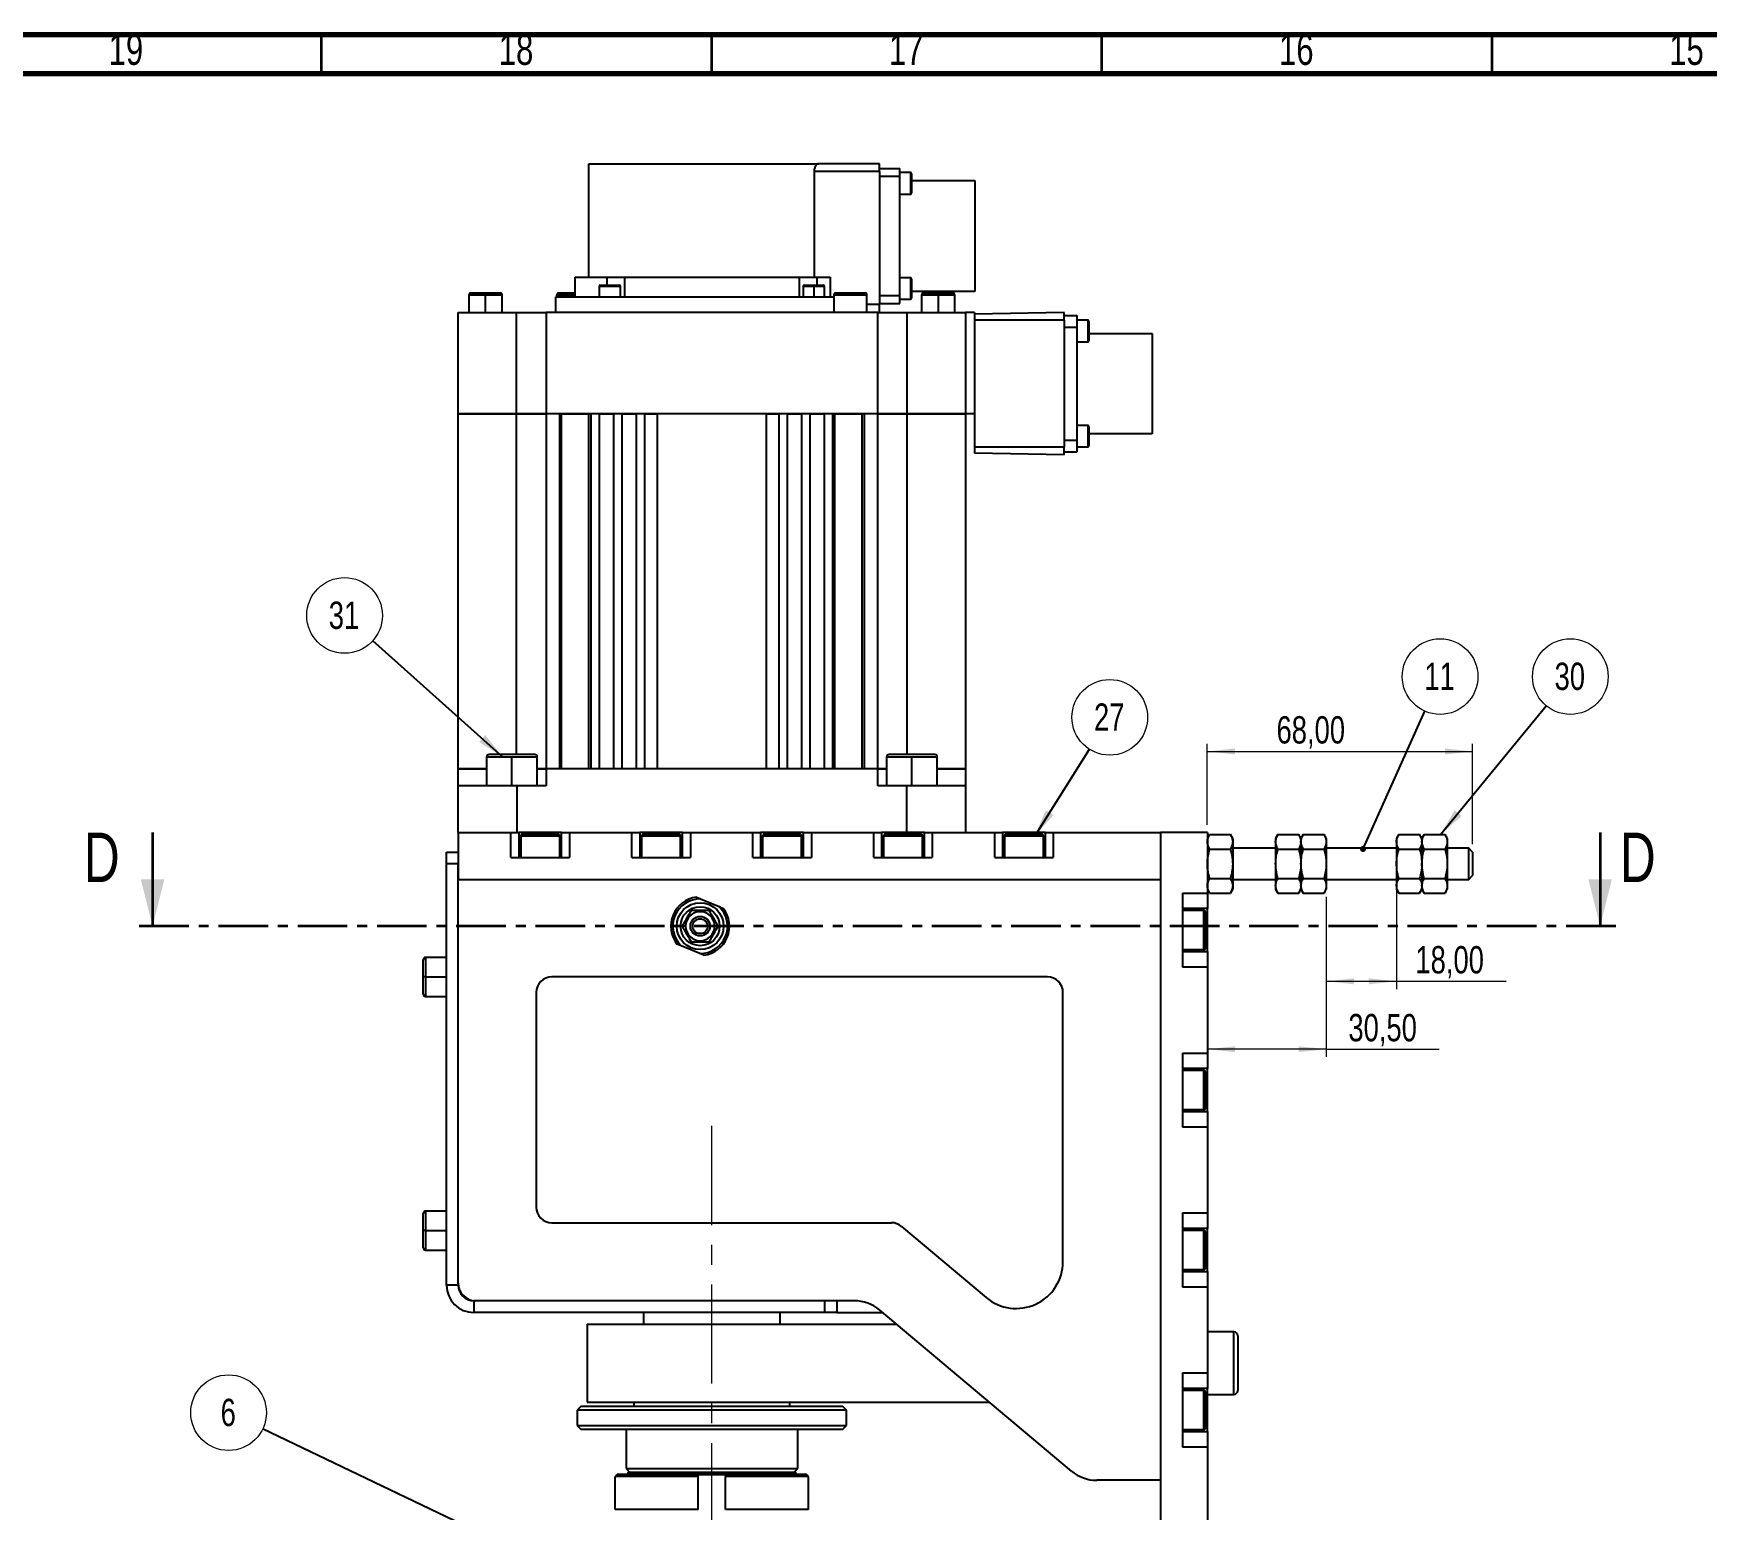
# Model space of a CAD drawing. Header units: millimetres. Extents: x 15 to 1184, y 5 to 836.
# Drawn here: x 262.6 to 477, y 647 to 836.1 of the extents above; entities that cross this region are included whole.
import ezdxf

# ---------------------------------------------------------------- set-up
doc = ezdxf.new("R2010")
doc.units = ezdxf.units.MM
doc.linetypes.add('CENTER', pattern=[10.16, 6.35, -1.27, 1.27, -1.27])
doc.linetypes.add('CENTERX2', pattern=[20.32, 12.7, -2.54, 2.54, -2.54])
doc.styles.add('SLDTEXTSTYLE1', font='TXT', dxfattribs={"width": 0.75})
doc.dimstyles.new('SLDDIMSTYLE0', dxfattribs={"dimtxt": 0.18, "dimasz": 3.556, "dimexe": 0, "dimexo": 0.0625, "dimgap": 0, "dimtad": 0, "dimtih": 1, "dimtoh": 1, "dimdec": 0, "dimrnd": 1e-09, "dimzin": 0, "dimdsep": 46, "dimtxsty": 'Standard', "dimsah": 1, "dimcen": 0.09, "dimadec": 0, "dimazin": 0, "dimtfac": 3.556, "dimtdec": 0, "dimtofl": 0, "dimtmove": 0, "dimatfit": 3, "dimfxl": 1, "dimfrac": 2, "dimtolj": 1, "dimtzin": 0, "dimarcsym": 0})
doc.dimstyles.new('SLDDIMSTYLE1', dxfattribs={"dimtxt": 0.18, "dimasz": 0.762, "dimexe": 0, "dimexo": 0.0625, "dimgap": 0, "dimtad": 0, "dimtih": 1, "dimtoh": 1, "dimdec": 0, "dimrnd": 1e-09, "dimzin": 0, "dimdsep": 46, "dimtxsty": 'Standard', "dimblk1": 'DOT', "dimblk2": 'DOT', "dimsah": 1, "dimcen": 0.09, "dimadec": 0, "dimazin": 0, "dimtfac": 0.762, "dimtdec": 0, "dimtofl": 0, "dimtmove": 0, "dimatfit": 3, "dimldrblk": 'DOT', "dimfxl": 1, "dimfrac": 2, "dimtolj": 1, "dimtzin": 0, "dimarcsym": 0})
doc.dimstyles.new('SLDDIMSTYLE2', dxfattribs={"dimtxt": 3.5, "dimasz": 3.556, "dimexe": 0, "dimexo": 0.0625, "dimgap": 0.875, "dimtad": 1, "dimlfac": 2, "dimrnd": 1e-09, "dimzin": 12, "dimdsep": 46, "dimtxsty": 'SLDTEXTSTYLE1', "dimsah": 1, "dimcen": 0.09, "dimadec": 0, "dimazin": 3, "dimtfac": 1, "dimtofl": 0, "dimtmove": 0, "dimatfit": 3, "dimfxl": 1, "dimfrac": 2, "dimtolj": 1, "dimtzin": 12, "dimarcsym": 0})

# ---------------------------------------------------------------- blocks, each defined once
blk = doc.blocks.new('_D')
at = {"color": 7, "linetype": 'Continuous', "lineweight": 0}
for p, q in [((428.26, 725.47), (428.26, 704.96)), ((428.26, 705.96), (413.01, 705.96)), ((428.26, 705.96), (442.73, 705.96))]:
    blk.add_line(p, q, dxfattribs=at)
at = {"color": 7, "linetype": 'Continuous', "lineweight": 18}
for points in [[(413.01, 705.96), (416.57, 705.58), (416.57, 706.34)], [(428.26, 705.96), (424.71, 706.34), (424.71, 705.58)]]:
    blk.add_solid(points, dxfattribs=at)
at = {"color": 7, "linetype": 'Continuous', "lineweight": 18, "insert": (431.09, 710.47), "char_height": 3.5, "attachment_point": 1, "style": 'SLDTEXTSTYLE1'}
blk.add_mtext('30,50', dxfattribs=at)
blk = doc.blocks.new('_D_1')
at = {"color": 7, "linetype": 'Continuous', "lineweight": 0}
for p, q in [((437.26, 728.72), (437.26, 713.66)), ((428.26, 725.47), (428.26, 713.66)), ((428.26, 714.66), (437.26, 714.66)), ((437.26, 714.66), (451.31, 714.66))]:
    blk.add_line(p, q, dxfattribs=at)
at = {"color": 7, "linetype": 'Continuous', "lineweight": 18}
for points in [[(428.26, 714.66), (431.82, 714.28), (431.82, 715.04)], [(437.26, 714.66), (433.71, 715.04), (433.71, 714.28)]]:
    blk.add_solid(points, dxfattribs=at)
at = {"color": 7, "linetype": 'Continuous', "lineweight": 18, "insert": (439.68, 719.17), "char_height": 3.5, "attachment_point": 1, "style": 'SLDTEXTSTYLE1'}
blk.add_mtext('18,00', dxfattribs=at)
blk = doc.blocks.new('_D_2')
at = {"color": 7, "linetype": 'Continuous', "lineweight": 0}
for p, q in [((413.01, 734.72), (413.01, 745.11)), ((413.01, 744.11), (447.01, 744.11)), ((447.01, 732.22), (447.01, 745.11))]:
    blk.add_line(p, q, dxfattribs=at)
at = {"color": 7, "linetype": 'Continuous', "lineweight": 18}
for points in [[(413.01, 744.11), (416.57, 743.73), (416.57, 744.5)], [(447.01, 744.11), (443.46, 744.5), (443.46, 743.73)]]:
    blk.add_solid(points, dxfattribs=at)
at = {"color": 7, "linetype": 'Continuous', "lineweight": 18, "insert": (421.88, 748.63), "char_height": 3.5, "attachment_point": 1, "style": 'SLDTEXTSTYLE1'}
blk.add_mtext('68,00', dxfattribs=at)
blk = doc.blocks.new('SW_NOTE_0_42')
at = {"color": 0, "linetype": 'Continuous', "lineweight": 0}
blk.add_circle((2.59, 4.1), 4.85, dxfattribs=at)
at = {"color": 0, "linetype": 'Continuous', "lineweight": 0, "insert": (2.52, 5.88), "char_height": 3.5, "attachment_point": 2, "style": 'SLDTEXTSTYLE1'}
blk.add_mtext('27', dxfattribs=at)
blk = doc.blocks.new('SW_NOTE_0_43')
at = {"color": 0, "linetype": 'Continuous', "lineweight": 0}
blk.add_circle((1.98, 4.43), 4.85, dxfattribs=at)
at = {"color": 0, "linetype": 'Continuous', "lineweight": 0, "insert": (1.91, 6.21), "char_height": 3.5, "attachment_point": 2, "style": 'SLDTEXTSTYLE1'}
blk.add_mtext('11', dxfattribs=at)
blk = doc.blocks.new('_Dot')
at = {"color": 0, "linetype": 'ByBlock', "lineweight": -2}
blk.add_line((-0.5, 0), (-1, 0), dxfattribs=at)
at = {"color": 0, "linetype": 'ByBlock', "const_width": 0.5}
blk.add_lwpolyline([(-0.25, 0, 1), (0.25, 0, 1)], format="xyb", close=True, dxfattribs=at)
blk = doc.blocks.new('SW_NOTE_0_44')
at = {"color": 0, "linetype": 'Continuous', "lineweight": 0}
blk.add_circle((3.08, 3.75), 4.85, dxfattribs=at)
at = {"color": 0, "linetype": 'Continuous', "lineweight": 0, "insert": (3.01, 5.53), "char_height": 3.5, "attachment_point": 2, "style": 'SLDTEXTSTYLE1'}
blk.add_mtext('30', dxfattribs=at)
blk = doc.blocks.new('SW_NOTE_0_45')
at = {"color": 0, "linetype": 'Continuous', "lineweight": 0}
blk.add_circle((-3.61, 3.23), 4.85, dxfattribs=at)
at = {"color": 0, "linetype": 'Continuous', "lineweight": 0, "insert": (-3.69, 5.01), "char_height": 3.5, "attachment_point": 2, "style": 'SLDTEXTSTYLE1'}
blk.add_mtext('31', dxfattribs=at)
blk = doc.blocks.new('SW_NOTE_0_46')
at = {"color": 0, "linetype": 'Continuous', "lineweight": 0}
blk.add_circle((-4.37, 2.09), 4.85, dxfattribs=at)
at = {"color": 0, "linetype": 'Continuous', "lineweight": 0, "insert": (-4.41, 3.87), "char_height": 3.5, "attachment_point": 2, "style": 'SLDTEXTSTYLE1'}
blk.add_mtext('6', dxfattribs=at)

msp = doc.modelspace()

# ---------------------------------------------------------------- linework, layer by layer
at = {"color": 7, "linetype": 'Continuous', "lineweight": 70}
for p, q in [((15, 836), (1184, 836)), ((20, 831), (1179, 831))]:
    msp.add_line(p, q, dxfattribs=at)
at = {"color": 7, "linetype": 'Continuous', "lineweight": 35}
for p, q in [((299.5, 831), (299.5, 836)), ((349.5, 831), (349.5, 836)), ((399.5, 831), (399.5, 836)), ((449.5, 831), (449.5, 836)), ((277.8393, 733.7201), (277.8393, 721.7201)), ((463.3552, 733.7201), (463.3552, 721.7201))]:
    msp.add_line(p, q, dxfattribs=at)
at = {"color": 7, "linetype": 'Continuous', "lineweight": 25}
for p, q in [((333.765, 804.8701), (333.765, 819.4201)), ((333.765, 819.4201), (363.2263, 819.4201)), ((371.015, 819.4201), (363.2263, 819.4201)), ((371.015, 818.4201), (371.015, 819.4201)), ((362.6108, 818.4201), (362.6108, 804.8701)), ((371.015, 818.4201), (362.6108, 818.4201)), ((371.015, 818.8201), (373.615, 818.8201)), ((371.015, 818.4201), (371.015, 801.3701)), ((371.015, 817.8201), (373.615, 817.8201)), ((373.615, 817.8201), (373.615, 818.8201)), ((374.965, 818.2876), (373.615, 818.2876)), ((373.615, 802.5201), (373.615, 817.8201)), ((374.965, 818.2876), (374.965, 815.5376)), ((375.115, 818.1376), (375.115, 815.6876)), ((375.115, 817.2701), (383.215, 817.2701)), ((383.215, 817.2701), (383.215, 803.0701)), ((373.615, 815.5376), (374.965, 815.5376)), ((332.015, 802.3701), (332.015, 804.8701)), ((332.015, 804.8701), (336.0805, 804.8701)), ((336.0805, 803.8701), (336.0805, 804.8701)), ((336.0805, 804.8701), (338.3004, 804.8701)), ((338.3004, 804.8701), (338.3004, 802.3701)), ((338.3004, 804.8701), (360.7295, 804.8701)), ((360.7295, 802.3701), (360.7295, 804.8701)), ((360.7295, 804.8701), (362.9494, 804.8701)), ((362.9494, 804.8701), (362.9494, 803.8701)), ((362.9494, 804.8701), (364.6704, 804.8701)), ((364.6704, 804.8701), (364.6704, 802.3701)), ((374.965, 804.8026), (373.615, 804.8026)), ((374.965, 804.8026), (374.965, 802.0526)), ((375.115, 804.6526), (375.115, 802.2026)), ((318.39, 802.6201), (318.39, 800.3751)), ((318.64, 802.8701), (320.515, 802.8701)), ((320.515, 802.6201), (320.515, 802.8701)), ((320.515, 802.8701), (322.39, 802.8701)), ((320.515, 800.3751), (320.515, 802.6201)), ((322.64, 800.3751), (322.64, 802.6201)), ((329.515, 802.3701), (365.14, 802.3701)), ((329.515, 800.3751), (329.515, 802.3701)), ((329.64, 802.3701), (329.64, 802.6201)), ((329.89, 802.8701), (332.015, 802.8701)), ((335.0585, 803.7201), (337.8085, 803.7201)), ((335.0585, 803.7201), (335.0585, 802.3701)), ((335.2085, 803.8701), (337.6585, 803.8701)), ((337.8085, 802.3701), (337.8085, 803.7201)), ((361.2214, 803.7201), (361.2214, 802.3701)), ((361.3714, 803.8701), (362.5964, 803.8701)), ((362.5964, 803.8701), (362.5964, 803.7201)), ((362.5964, 803.8701), (363.8214, 803.8701)), ((362.5964, 803.7201), (362.5964, 802.3701)), ((363.9714, 802.3701), (363.9714, 803.7201)), ((365.14, 802.6201), (369.39, 802.6201)), ((365.14, 802.6201), (365.14, 800.3751)), ((365.39, 802.8701), (369.14, 802.8701)), ((369.39, 800.3751), (369.39, 802.6201)), ((371.015, 802.5201), (373.615, 802.5201)), ((373.615, 801.5201), (373.615, 802.5201)), ((373.615, 802.0526), (374.965, 802.0526)), ((383.215, 803.0701), (375.115, 803.0701)), ((376.39, 802.6201), (376.39, 800.3751)), ((376.64, 802.8701), (378.515, 802.8701)), ((378.515, 802.8701), (378.515, 802.6201)), ((378.515, 802.8701), (380.39, 802.8701)), ((378.515, 802.6201), (378.515, 800.3751)), ((380.64, 800.3751), (380.64, 802.6201)), ((317.015, 787.3751), (317.015, 800.3751)), ((317.015, 800.3751), (324.465, 800.3751)), ((324.465, 787.3751), (324.465, 800.3751)), ((324.465, 800.3751), (328.265, 800.3751)), ((328.265, 800.3751), (328.265, 787.3751)), ((370.765, 800.3751), (328.265, 800.3751)), ((370.765, 787.3751), (370.765, 800.3751)), ((370.765, 800.3751), (374.565, 800.3751)), ((371.015, 801.5201), (373.615, 801.5201)), ((371.015, 800.3751), (371.015, 801.3701)), ((374.565, 787.3751), (374.565, 800.3751)), ((374.565, 800.3751), (382.015, 800.3751)), ((382.015, 800.3751), (382.015, 787.3751)), ((383.165, 800.3701), (382.015, 800.3701)), ((383.165, 800.3701), (383.165, 787.3701)), ((394.665, 800.3701), (383.165, 800.1693)), ((394.665, 799.3701), (394.665, 800.3701)), ((394.665, 799.9951), (396.34, 799.9951)), ((396.34, 798.4951), (396.34, 799.9951)), ((394.665, 799.3701), (383.165, 799.3701)), ((394.665, 799.3701), (394.665, 783.1201)), ((394.665, 798.4951), (396.34, 798.4951)), ((397.69, 799.3626), (396.34, 799.3626)), ((396.34, 783.9951), (396.34, 798.4951)), ((397.69, 799.3626), (397.69, 796.6126)), ((397.84, 799.2126), (397.84, 796.7626)), ((397.84, 797.6701), (405.94, 797.6701)), ((405.94, 797.6701), (405.94, 784.8201)), ((396.34, 796.6126), (397.69, 796.6126)), ((324.465, 787.3751), (317.015, 787.3751)), ((317.015, 741.8751), (317.015, 787.3651)), ((317.015, 787.3651), (324.465, 787.3651)), ((328.265, 787.3751), (324.465, 787.3751)), ((324.465, 743.7201), (324.465, 787.3651)), ((324.465, 787.3651), (328.265, 787.3651)), ((370.765, 787.3751), (328.265, 787.3751)), ((328.265, 787.3651), (328.265, 741.8751)), ((330.015, 787.3651), (328.265, 787.3651)), ((330.015, 741.8751), (330.015, 787.3651)), ((330.015, 787.3651), (330.265, 787.3651)), ((330.265, 741.8751), (330.265, 787.3651)), ((330.265, 787.3651), (333.765, 787.3651)), ((333.765, 741.8751), (333.765, 787.3651)), ((333.765, 787.3651), (334.015, 787.3651)), ((334.015, 787.3651), (334.015, 741.8751)), ((335.115, 787.3651), (334.015, 787.3651)), ((335.115, 741.8751), (335.115, 787.3651)), ((335.115, 787.3651), (336.915, 787.3651)), ((336.915, 787.3651), (336.915, 741.8751)), ((338.015, 787.3651), (336.915, 787.3651)), ((338.015, 741.8751), (338.015, 787.3651)), ((338.015, 787.3651), (339.815, 787.3651)), ((339.815, 787.3651), (339.815, 741.8751)), ((340.915, 787.3651), (339.815, 787.3651)), ((340.915, 741.8751), (340.915, 787.3651)), ((340.915, 787.3651), (342.515, 787.3651)), ((342.515, 787.3651), (342.515, 741.8751)), ((356.515, 787.3651), (342.515, 787.3651)), ((343.515, 787.3751), (343.515, 787.3651)), ((349.515, 787.3751), (349.515, 787.3651)), ((355.515, 787.3651), (355.515, 787.3751)), ((356.515, 741.8751), (356.515, 787.3651)), ((356.515, 787.3651), (358.115, 787.3651)), ((358.115, 787.3651), (358.115, 741.8751)), ((359.215, 787.3651), (358.115, 787.3651)), ((359.215, 741.8751), (359.215, 787.3651)), ((359.215, 787.3651), (361.015, 787.3651)), ((361.015, 787.3651), (361.015, 741.8751)), ((362.115, 787.3651), (361.015, 787.3651)), ((362.115, 741.8751), (362.115, 787.3651)), ((362.115, 787.3651), (363.915, 787.3651)), ((363.915, 787.3651), (363.915, 741.8751)), ((365.015, 787.3651), (363.915, 787.3651)), ((365.015, 741.8751), (365.015, 787.3651)), ((365.015, 787.3651), (365.265, 787.3651)), ((365.265, 741.8751), (365.265, 787.3651)), ((365.265, 787.3651), (368.765, 787.3651)), ((368.765, 741.8751), (368.765, 787.3651)), ((368.765, 787.3651), (369.015, 787.3651)), ((369.015, 787.3651), (369.015, 741.8751)), ((370.765, 787.3651), (369.015, 787.3651)), ((374.565, 787.3751), (370.765, 787.3751)), ((370.765, 741.8751), (370.765, 787.3651)), ((370.765, 787.3651), (374.565, 787.3651)), ((382.015, 787.3751), (374.565, 787.3751)), ((374.565, 743.7201), (374.565, 787.3651)), ((374.565, 787.3651), (382.015, 787.3651)), ((382.015, 787.3701), (382.015, 787.3751)), ((383.165, 787.3701), (382.015, 787.3701)), ((382.015, 787.3651), (382.015, 741.8751)), ((383.165, 787.3701), (383.165, 783.1201)), ((397.69, 785.8776), (396.34, 785.8776)), ((397.69, 785.8776), (397.69, 783.1276)), ((397.84, 785.7276), (397.84, 783.2776)), ((405.94, 784.8201), (397.84, 784.8201)), ((394.665, 783.1201), (383.165, 783.1201)), ((383.165, 783.1201), (383.165, 782.3208)), ((394.665, 783.9951), (396.34, 783.9951)), ((394.665, 782.1201), (394.665, 783.1201)), ((396.34, 782.4951), (396.34, 783.9951)), ((396.34, 783.1276), (397.69, 783.1276)), ((394.665, 782.1201), (383.165, 782.3208)), ((394.665, 782.4951), (396.34, 782.4951)), ((320.6325, 743.3951), (320.6325, 739.7201)), ((323.8825, 743.3951), (320.6325, 743.3951)), ((326.8075, 743.7201), (320.9575, 743.7201)), ((323.8825, 739.7201), (323.8825, 743.3951)), ((327.1325, 743.3951), (323.8825, 743.3951)), ((327.1325, 739.7201), (327.1325, 743.3951)), ((371.8975, 743.3951), (371.8975, 739.7201)), ((375.1475, 743.3951), (371.8975, 743.3951)), ((378.0725, 743.7201), (372.2225, 743.7201)), ((378.3975, 743.3951), (375.1475, 743.3951)), ((375.1475, 739.7201), (375.1475, 743.3951)), ((378.3975, 739.7201), (378.3975, 743.3951)), ((320.6325, 741.8751), (317.015, 741.8751)), ((317.015, 739.7201), (317.015, 741.8701)), ((317.015, 741.8701), (320.6325, 741.8701)), ((328.265, 741.8751), (327.1325, 741.8751)), ((327.1325, 741.8701), (328.265, 741.8701)), ((330.015, 741.8751), (328.265, 741.8751)), ((328.265, 741.8701), (328.265, 739.7201)), ((370.765, 741.8701), (328.265, 741.8701)), ((330.265, 741.8751), (330.015, 741.8751)), ((333.765, 741.8751), (330.265, 741.8751)), ((334.015, 741.8751), (333.765, 741.8751)), ((335.115, 741.8751), (334.015, 741.8751)), ((336.915, 741.8751), (335.115, 741.8751)), ((338.015, 741.8751), (336.915, 741.8751)), ((339.815, 741.8751), (338.015, 741.8751)), ((340.915, 741.8751), (339.815, 741.8751)), ((342.515, 741.8751), (340.915, 741.8751)), ((356.515, 741.8751), (342.515, 741.8751)), ((343.515, 741.8751), (343.515, 741.8701)), ((349.515, 741.8751), (349.515, 741.8701)), ((355.515, 741.8701), (355.515, 741.8751)), ((358.115, 741.8751), (356.515, 741.8751)), ((359.215, 741.8751), (358.115, 741.8751)), ((361.015, 741.8751), (359.215, 741.8751)), ((362.115, 741.8751), (361.015, 741.8751)), ((363.915, 741.8751), (362.115, 741.8751)), ((365.015, 741.8751), (363.915, 741.8751)), ((365.265, 741.8751), (365.015, 741.8751)), ((368.765, 741.8751), (365.265, 741.8751)), ((369.015, 741.8751), (368.765, 741.8751)), ((370.765, 741.8751), (369.015, 741.8751)), ((371.8975, 741.8751), (370.765, 741.8751)), ((370.765, 739.7201), (370.765, 741.8701)), ((370.765, 741.8701), (371.8975, 741.8701)), ((382.015, 741.8751), (378.3975, 741.8751)), ((378.3975, 741.8701), (382.015, 741.8701)), ((382.015, 741.8701), (382.015, 739.7201)), ((317.015, 733.7201), (317.015, 739.7201)), ((324.515, 739.7201), (317.015, 739.7201)), ((324.515, 739.7201), (324.515, 733.7201)), ((328.265, 739.7201), (324.515, 739.7201)), ((374.515, 739.7201), (370.765, 739.7201)), ((374.515, 733.7201), (374.515, 739.7201)), ((382.015, 739.7201), (374.515, 739.7201)), ((382.015, 739.7201), (382.015, 733.7201)), ((317.015, 733.7201), (317.015, 727.7201)), ((317.015, 733.7201), (323.765, 733.7201)), ((323.765, 730.5201), (323.765, 733.7201)), ((323.765, 733.7201), (324.765, 733.7201)), ((324.765, 733.7201), (324.765, 730.5201)), ((330.265, 733.7201), (324.765, 733.7201)), ((327.515, 733.5201), (325.265, 733.5201)), ((329.765, 733.5201), (327.515, 733.5201)), ((327.515, 733.5201), (327.515, 733.2701)), ((330.265, 730.5201), (330.265, 733.7201)), ((330.265, 733.7201), (331.265, 733.7201)), ((331.265, 733.7201), (331.265, 730.5201)), ((331.265, 733.7201), (339.265, 733.7201)), ((339.265, 730.5201), (339.265, 733.7201)), ((339.265, 733.7201), (340.265, 733.7201)), ((340.265, 733.7201), (340.265, 730.5201)), ((345.765, 733.7201), (340.265, 733.7201)), ((343.015, 733.5201), (340.765, 733.5201)), ((345.265, 733.5201), (343.015, 733.5201)), ((343.015, 733.5201), (343.015, 733.2701)), ((345.765, 730.5201), (345.765, 733.7201)), ((345.765, 733.7201), (346.765, 733.7201)), ((346.765, 733.7201), (346.765, 730.5201)), ((346.765, 733.7201), (354.765, 733.7201)), ((354.765, 730.5201), (354.765, 733.7201)), ((354.765, 733.7201), (355.765, 733.7201)), ((355.765, 733.7201), (355.765, 730.5201)), ((361.265, 733.7201), (355.765, 733.7201)), ((358.515, 733.5201), (356.265, 733.5201)), ((360.765, 733.5201), (358.515, 733.5201)), ((358.515, 733.5201), (358.515, 733.2701)), ((361.265, 730.5201), (361.265, 733.7201)), ((361.265, 733.7201), (362.265, 733.7201)), ((362.265, 733.7201), (362.265, 730.5201)), ((362.265, 733.7201), (370.265, 733.7201)), ((370.265, 730.5201), (370.265, 733.7201)), ((370.265, 733.7201), (371.265, 733.7201)), ((371.265, 733.7201), (371.265, 730.5201)), ((376.765, 733.7201), (371.265, 733.7201)), ((374.015, 733.5201), (371.765, 733.5201)), ((376.265, 733.5201), (374.015, 733.5201)), ((374.015, 733.5201), (374.015, 733.2701)), ((376.765, 730.5201), (376.765, 733.7201)), ((376.765, 733.7201), (377.765, 733.7201)), ((377.765, 733.7201), (377.765, 730.5201)), ((377.765, 733.7201), (385.765, 733.7201)), ((385.765, 730.5201), (385.765, 733.7201)), ((385.765, 733.7201), (386.765, 733.7201)), ((386.765, 733.7201), (386.765, 730.5201)), ((392.265, 733.7201), (386.765, 733.7201)), ((389.515, 733.5201), (387.265, 733.5201)), ((391.765, 733.5201), (389.515, 733.5201)), ((389.515, 733.5201), (389.515, 733.2701)), ((392.265, 730.5201), (392.265, 733.7201)), ((392.265, 733.7201), (393.265, 733.7201)), ((393.265, 733.7201), (393.265, 730.5201)), ((393.265, 733.7201), (407.015, 733.7201)), ((407.015, 733.7201), (407.015, 727.7201)), ((413.015, 733.7201), (407.015, 733.7201)), ((407.015, 733.7201), (407.015, 639.4203)), ((413.015, 733.7201), (413.015, 725.9701)), ((413.3053, 733.4728), (413.015, 732.9701)), ((413.3053, 733.4728), (415.9747, 733.4728)), ((416.265, 732.9701), (415.9747, 733.4728)), ((422.0553, 733.4728), (421.765, 732.9701)), ((422.0553, 733.4728), (424.7247, 733.4728)), ((425.015, 732.9701), (424.7247, 733.4728)), ((425.3053, 733.4728), (425.015, 732.9701)), ((425.3053, 733.4728), (427.9747, 733.4728)), ((428.265, 732.9701), (427.9747, 733.4728)), ((437.5553, 733.4728), (437.265, 732.9701)), ((437.5553, 733.4728), (440.2247, 733.4728)), ((440.515, 732.9701), (440.2247, 733.4728)), ((440.8053, 733.4728), (440.515, 732.9701)), ((440.8053, 733.4728), (443.4747, 733.4728)), ((443.765, 732.9701), (443.4747, 733.4728)), ((315.515, 731.2201), (317.015, 731.2201)), ((315.515, 729.7201), (315.515, 731.2201)), ((327.515, 733.2701), (325.015, 733.2701)), ((325.015, 733.2701), (325.015, 730.5201)), ((330.015, 733.2701), (327.515, 733.2701)), ((330.015, 730.5201), (330.015, 733.2701)), ((343.015, 733.2701), (340.515, 733.2701)), ((340.515, 733.2701), (340.515, 730.5201)), ((345.515, 733.2701), (343.015, 733.2701)), ((345.515, 730.5201), (345.515, 733.2701)), ((358.515, 733.2701), (356.015, 733.2701)), ((356.015, 733.2701), (356.015, 730.5201)), ((361.015, 733.2701), (358.515, 733.2701)), ((361.015, 730.5201), (361.015, 733.2701)), ((374.015, 733.2701), (371.515, 733.2701)), ((371.515, 733.2701), (371.515, 730.5201)), ((376.515, 733.2701), (374.015, 733.2701)), ((376.515, 730.5201), (376.515, 733.2701)), ((389.515, 733.2701), (387.015, 733.2701)), ((387.015, 733.2701), (387.015, 730.5201)), ((392.015, 733.2701), (389.515, 733.2701)), ((392.015, 730.5201), (392.015, 733.2701)), ((413.3053, 731.5964), (415.9747, 731.5964)), ((416.265, 732.9701), (416.265, 732.5346)), ((416.265, 732.5346), (416.265, 729.7201)), ((421.765, 731.7201), (416.265, 731.7201)), ((421.765, 732.9701), (421.765, 732.5346)), ((421.765, 732.5346), (421.765, 729.7201)), ((422.0553, 731.5964), (424.7247, 731.5964)), ((425.015, 732.9701), (425.015, 732.5346)), ((425.015, 732.5346), (425.015, 729.7201)), ((425.3053, 731.5964), (427.9747, 731.5964)), ((428.265, 732.9701), (428.265, 732.5346)), ((428.265, 732.5346), (428.265, 729.7201)), ((437.265, 731.7201), (428.265, 731.7201)), ((437.265, 732.9701), (437.265, 732.5346)), ((437.265, 732.5346), (437.265, 729.7201)), ((437.5553, 731.5964), (440.2247, 731.5964)), ((440.515, 732.9701), (440.515, 732.5346)), ((440.515, 732.5346), (440.515, 729.7201)), ((440.8053, 731.5964), (443.4747, 731.5964)), ((443.765, 732.9701), (443.765, 732.5346)), ((443.765, 732.5346), (443.765, 729.7201)), ((446.515, 731.7201), (443.765, 731.7201)), ((447.015, 731.2201), (446.515, 731.7201)), ((446.515, 727.7201), (446.515, 731.7201)), ((447.015, 731.2201), (447.015, 728.2201)), ((317.015, 729.7201), (315.515, 729.7201)), ((315.515, 675.7201), (315.515, 729.7201)), ((317.015, 675.7201), (317.015, 729.7201)), ((323.765, 730.5201), (331.265, 730.5201)), ((339.265, 730.5201), (346.765, 730.5201)), ((354.765, 730.5201), (362.265, 730.5201)), ((370.265, 730.5201), (377.765, 730.5201)), ((385.765, 730.5201), (393.265, 730.5201)), ((416.265, 729.7201), (416.265, 726.9055)), ((421.765, 729.7201), (421.765, 726.9055)), ((425.015, 729.7201), (425.015, 726.9055)), ((428.265, 729.7201), (428.265, 726.9055)), ((437.265, 729.7201), (437.265, 726.9055)), ((440.515, 729.7201), (440.515, 726.9055)), ((443.765, 729.7201), (443.765, 726.9055)), ((317.015, 727.7201), (407.015, 727.7201)), ((317.015, 675.9701), (317.015, 727.7201)), ((407.015, 727.7201), (407.015, 650.7201)), ((413.3053, 727.8437), (415.9747, 727.8437)), ((416.265, 727.7201), (421.765, 727.7201)), ((416.265, 726.9055), (416.265, 726.4701)), ((421.765, 726.9055), (421.765, 726.4701)), ((422.0553, 727.8437), (424.7247, 727.8437)), ((425.015, 726.9055), (425.015, 726.4701)), ((425.3053, 727.8437), (427.9747, 727.8437)), ((428.265, 727.7201), (437.265, 727.7201)), ((428.265, 726.9055), (428.265, 726.4701)), ((437.265, 726.9055), (437.265, 726.4701)), ((437.5553, 727.8437), (440.2247, 727.8437)), ((440.515, 726.9055), (440.515, 726.4701)), ((440.8053, 727.8437), (443.4747, 727.8437)), ((443.765, 727.7201), (446.515, 727.7201)), ((443.765, 726.9055), (443.765, 726.4701)), ((446.515, 727.7201), (447.015, 728.2201)), ((347.5269, 725.4382), (348.0554, 725.2198)), ((348.0554, 725.2198), (350.4566, 724.2278)), ((409.815, 725.9701), (413.015, 725.9701)), ((409.815, 725.9701), (409.815, 716.4701)), ((413.015, 726.4701), (413.3053, 725.9673)), ((413.015, 725.9701), (413.015, 723.9701)), ((413.3053, 725.9673), (415.9747, 725.9673)), ((415.9747, 725.9673), (416.265, 726.4701)), ((421.765, 726.4701), (422.0553, 725.9673)), ((422.0553, 725.9673), (424.7247, 725.9673)), ((424.7247, 725.9673), (425.015, 726.4701)), ((425.015, 726.4701), (425.3053, 725.9673)), ((425.3053, 725.9673), (427.9747, 725.9673)), ((427.9747, 725.9673), (428.265, 726.4701)), ((437.265, 726.4701), (437.5553, 725.9673)), ((437.5553, 725.9673), (440.2247, 725.9673)), ((440.2247, 725.9673), (440.515, 726.4701)), ((440.515, 726.4701), (440.8053, 725.9673)), ((440.8053, 725.9673), (443.4747, 725.9673)), ((443.4747, 725.9673), (443.765, 726.4701)), ((350.4566, 724.2278), (350.985, 724.0094)), ((413.015, 723.9701), (409.815, 723.9701)), ((412.565, 723.7201), (409.815, 723.7201)), ((412.565, 721.2201), (412.565, 723.7201)), ((412.815, 721.2201), (412.815, 723.4701)), ((413.015, 718.4701), (413.015, 723.9701)), ((346.1556, 721.7201), (345.7056, 721.7201)), ((350.3244, 721.7201), (349.8744, 721.7201)), ((412.565, 718.7201), (412.565, 721.2201)), ((412.815, 721.2201), (412.565, 721.2201)), ((412.815, 718.9701), (412.815, 721.2201)), ((345.5734, 719.2124), (345.0449, 719.4307)), ((347.9746, 718.2203), (345.5734, 719.2124)), ((409.815, 718.7201), (412.565, 718.7201)), ((409.815, 718.4701), (413.015, 718.4701)), ((413.015, 718.4701), (413.015, 716.4701)), ((312.515, 715.2201), (312.515, 717.4201)), ((315.515, 717.7201), (312.815, 717.7201)), ((348.503, 718.002), (347.9746, 718.2203)), ((413.015, 716.4701), (409.815, 716.4701)), ((413.015, 716.4701), (413.015, 705.4701)), ((312.515, 713.0201), (312.515, 715.2201)), ((312.815, 715.2201), (312.515, 715.2201)), ((312.815, 715.2201), (315.515, 715.2201)), ((392.515, 715.2201), (329.015, 715.2201)), ((312.815, 712.7201), (315.515, 712.7201)), ((327.015, 713.2201), (327.015, 685.7201)), ((394.515, 678.7389), (394.515, 713.2201)), ((409.815, 705.4701), (413.015, 705.4701)), ((409.815, 705.4701), (409.815, 695.9701)), ((413.015, 705.4701), (413.015, 703.4701)), ((413.015, 703.4701), (409.815, 703.4701)), ((413.015, 697.9701), (413.015, 703.4701)), ((412.565, 703.2201), (409.815, 703.2201)), ((412.565, 700.7201), (412.565, 703.2201)), ((412.815, 700.7201), (412.815, 702.9701)), ((412.565, 698.2201), (412.565, 700.7201)), ((412.815, 700.7201), (412.565, 700.7201)), ((412.815, 698.4701), (412.815, 700.7201)), ((409.815, 698.2201), (412.565, 698.2201)), ((409.815, 697.9701), (413.015, 697.9701)), ((413.015, 697.9701), (413.015, 695.9701)), ((413.015, 695.9701), (409.815, 695.9701)), ((413.015, 695.9701), (413.015, 684.9701)), ((312.515, 682.7201), (312.515, 684.9201)), ((315.515, 685.2201), (312.815, 685.2201)), ((409.815, 684.9701), (413.015, 684.9701)), ((409.815, 684.9701), (409.815, 675.4701)), ((413.015, 684.9701), (413.015, 682.9701)), ((312.815, 682.7201), (312.515, 682.7201)), ((312.515, 680.5201), (312.515, 682.7201)), ((312.815, 682.7201), (315.515, 682.7201)), ((329.015, 683.7201), (372.5164, 683.7201)), ((373.802, 683.2521), (384.6582, 674.1427)), ((413.015, 682.9701), (409.815, 682.9701)), ((412.565, 682.7201), (409.815, 682.7201)), ((412.565, 680.2201), (412.565, 682.7201)), ((412.815, 680.2201), (412.815, 682.4701)), ((413.015, 677.4701), (413.015, 682.9701)), ((312.815, 680.2201), (315.515, 680.2201)), ((412.565, 677.7201), (412.565, 680.2201)), ((412.815, 680.2201), (412.565, 680.2201)), ((412.815, 677.9701), (412.815, 680.2201)), ((409.815, 677.7201), (412.565, 677.7201)), ((317.015, 675.7201), (315.515, 675.7201)), ((409.815, 677.4701), (413.015, 677.4701)), ((413.015, 675.4701), (409.815, 675.4701)), ((413.015, 677.4701), (413.015, 675.4701)), ((413.015, 675.4701), (413.015, 664.4701)), ((319.015, 673.7201), (319.015, 672.2201)), ((364.015, 673.7201), (319.015, 673.7201)), ((367.7848, 673.7201), (319.265, 673.7201)), ((364.015, 672.2201), (364.015, 673.7201)), ((365.515, 673.7201), (365.515, 672.2201)), ((364.015, 672.2201), (319.015, 672.2201)), ((340.765, 672.2201), (340.765, 670.7201)), ((358.265, 670.7201), (358.265, 672.2201)), ((365.515, 672.2201), (364.015, 672.2201)), ((365.515, 672.2201), (371.3923, 672.2201)), ((395.6209, 651.8898), (370.9987, 672.5503)), ((333.515, 670.7201), (333.515, 660.7201)), ((333.515, 670.7201), (373.1799, 670.7201)), ((416.415, 669.7201), (413.015, 669.7201)), ((416.915, 669.2201), (416.915, 662.2201)), ((409.815, 664.4701), (413.015, 664.4701)), ((409.815, 664.4701), (409.815, 654.9701)), ((413.015, 664.4701), (413.015, 662.4701)), ((333.515, 660.7201), (385.0974, 660.7201)), ((339.515, 660.7201), (339.515, 660.2201)), ((359.515, 660.2201), (359.515, 660.7201)), ((413.015, 662.4701), (409.815, 662.4701)), ((412.565, 662.2201), (409.815, 662.2201)), ((412.565, 659.7201), (412.565, 662.2201)), ((412.815, 659.7201), (412.815, 661.9701)), ((413.015, 656.9701), (413.015, 662.4701)), ((413.015, 661.7201), (416.415, 661.7201)), ((332.765, 660.2201), (332.265, 659.7201)), ((332.265, 659.7201), (332.265, 657.7201)), ((366.765, 659.7201), (332.265, 659.7201)), ((332.765, 660.2201), (366.265, 660.2201)), ((366.765, 659.7201), (366.265, 660.2201)), ((366.765, 657.7201), (366.765, 659.7201)), ((412.565, 657.2201), (412.565, 659.7201)), ((412.815, 659.7201), (412.565, 659.7201)), ((412.815, 657.4701), (412.815, 659.7201)), ((332.265, 657.7201), (332.765, 657.2201)), ((332.265, 657.7201), (366.765, 657.7201)), ((366.265, 657.2201), (332.765, 657.2201)), ((338.515, 657.2201), (338.515, 652.2201)), ((360.515, 652.2201), (360.515, 657.2201)), ((366.265, 657.2201), (366.765, 657.7201)), ((409.815, 657.2201), (412.565, 657.2201)), ((409.815, 656.9701), (413.015, 656.9701)), ((413.015, 656.9701), (413.015, 654.9701)), ((413.015, 654.9701), (409.815, 654.9701)), ((413.015, 654.9701), (413.015, 639.4203)), ((338.515, 652.2201), (339.015, 651.7201)), ((338.515, 652.2201), (360.515, 652.2201)), ((360.015, 651.7201), (360.515, 652.2201)), ((337.3906, 651.4701), (337.1381, 651.2201)), ((347.765, 651.2201), (337.1381, 651.2201)), ((337.1381, 646.9701), (337.1381, 651.2201)), ((347.765, 651.4701), (337.3906, 651.4701)), ((338.765, 651.6951), (338.765, 651.4951)), ((360.24, 651.7201), (338.79, 651.7201)), ((347.765, 651.2201), (347.765, 651.4701)), ((347.765, 651.4701), (351.265, 651.4701)), ((347.765, 646.9701), (347.765, 651.2201)), ((351.265, 651.4701), (351.265, 651.2201)), ((361.6393, 651.4701), (351.265, 651.4701)), ((361.8919, 651.2201), (351.265, 651.2201)), ((351.265, 646.9701), (351.265, 651.2201)), ((360.265, 651.4951), (360.265, 651.6951)), ((361.8919, 651.2201), (361.6393, 651.4701)), ((361.8919, 646.9701), (361.8919, 651.2201)), ((407.015, 650.7201), (398.8348, 650.7201)), ((347.765, 646.9701), (337.1381, 646.9701)), ((361.8919, 646.9701), (351.265, 646.9701))]:
    msp.add_line(p, q, dxfattribs=at)
at = {"color": 8, "linetype": 'Continuous', "lineweight": 25}
for p, q in [((318.39, 802.6201), (320.515, 802.6201)), ((320.515, 802.6201), (322.64, 802.6201)), ((329.64, 802.6201), (332.015, 802.6201)), ((361.2214, 803.7201), (362.5964, 803.7201)), ((362.5964, 803.7201), (363.9714, 803.7201)), ((376.39, 802.6201), (378.515, 802.6201)), ((378.515, 802.6201), (380.64, 802.6201)), ((371.015, 801.3701), (369.39, 801.3701)), ((312.815, 717.7201), (312.815, 715.2201)), ((312.815, 715.2201), (312.815, 712.7201)), ((312.815, 685.2201), (312.815, 682.7201)), ((312.815, 682.7201), (312.815, 680.2201)), ((416.415, 661.7201), (416.415, 669.7201)), ((360.265, 651.6951), (338.765, 651.6951)), ((360.265, 651.4951), (338.765, 651.4951))]:
    msp.add_line(p, q, dxfattribs=at)
at = {"color": 7, "linetype": 'CENTER', "lineweight": 35}
msp.add_line((465.3552, 721.7201), (275.8393, 721.7201), dxfattribs=at)
at = {"color": 7, "linetype": 'CENTERX2', "lineweight": 18}
msp.add_line((349.515, 480.2201), (349.515, 696.7201), dxfattribs=at)
at = {"color": 7, "linetype": 'Continuous', "lineweight": 25}
for radius in [3, 2.5, 1.25, 0.95]:
    msp.add_circle((348.015, 721.7201), radius, dxfattribs=at)
for centre, radius, start, end in [((374.965, 818.1376), 0.15, 0, 90), ((374.965, 815.6876), 0.15, 270, 0), ((374.965, 804.6526), 0.15, 0, 90), ((318.64, 802.6201), 0.25, 90, 180), ((322.39, 802.6201), 0.25, 0, 90), ((329.89, 802.6201), 0.25, 90, 180), ((335.2085, 803.7201), 0.15, 90, 180), ((337.6585, 803.7201), 0.15, 0, 90), ((361.3714, 803.7201), 0.15, 90, 180), ((363.8214, 803.7201), 0.15, 0, 90), ((365.39, 802.6201), 0.25, 90, 180), ((369.14, 802.6201), 0.25, 0, 90), ((374.965, 802.2026), 0.15, 270, 0), ((376.64, 802.6201), 0.25, 90, 180), ((380.39, 802.6201), 0.25, 0, 90), ((397.69, 799.2126), 0.15, 0, 90), ((397.69, 796.7626), 0.15, 270, 0), ((397.69, 785.7276), 0.15, 0, 90), ((397.69, 783.2776), 0.15, 270, 0), ((320.9575, 743.3951), 0.325, 90, 180), ((326.8075, 743.3951), 0.325, 0, 90), ((372.2225, 743.3951), 0.325, 90, 180), ((378.0725, 743.3951), 0.325, 0, 90), ((325.265, 733.2701), 0.25, 90, 180), ((329.765, 733.2701), 0.25, 0, 90), ((340.765, 733.2701), 0.25, 90, 180), ((345.265, 733.2701), 0.25, 0, 90), ((356.265, 733.2701), 0.25, 90, 180), ((360.765, 733.2701), 0.25, 0, 90), ((371.765, 733.2701), 0.25, 90, 180), ((376.265, 733.2701), 0.25, 0, 90), ((387.265, 733.2701), 0.25, 90, 180), ((391.765, 733.2701), 0.25, 0, 90), ((348.015, 721.7201), 3.75, 97.478154, 217.625284), ((348.015, 721.7201), 3.5, 89.338508, 225.76493), ((348.015, 721.7201), 1.8594, 0, 180), ((348.015, 721.7201), 3.5, 269.338508, 45.76493), ((348.015, 721.7201), 3.75, 277.478154, 37.625284), ((412.565, 723.4701), 0.25, 0, 90), ((348.015, 721.7201), 1.8594, 180, 0), ((412.565, 718.9701), 0.25, 270, 0), ((312.815, 717.4201), 0.3, 90, 180), ((329.015, 713.2201), 2, 90, 180), ((392.515, 713.2201), 2, 0, 90), ((312.815, 713.0201), 0.3, 180, 270), ((412.565, 702.9701), 0.25, 0, 90), ((412.565, 698.4701), 0.25, 270, 0), ((312.815, 684.9201), 0.3, 90, 180), ((329.015, 685.7201), 2, 180, 270), ((372.5164, 681.7201), 2, 50, 90), ((412.565, 682.4701), 0.25, 0, 90), ((312.815, 680.5201), 0.3, 180, 270), ((388.515, 678.7389), 6, 230, 0), ((412.565, 677.9701), 0.25, 270, 0), ((319.015, 675.7201), 3.5, 180, 270), ((319.265, 675.9701), 2.25, 180, 270), ((319.015, 675.7201), 2, 180, 270), ((367.7848, 668.7201), 5, 50, 90), ((416.415, 669.2201), 0.5, 0, 90), ((412.565, 661.9701), 0.25, 0, 90), ((416.415, 662.2201), 0.5, 270, 0), ((412.565, 657.4701), 0.25, 270, 0), ((398.8348, 655.7201), 5, 230, 270), ((338.74, 651.4951), 0.025, 270, 360), ((338.79, 651.6951), 0.025, 90, 180), ((360.24, 651.6951), 0.025, 0, 90), ((360.29, 651.4951), 0.025, 180, 270)]:
    msp.add_arc(centre, radius, start, end, dxfattribs=at)
for points, knots in [([(363.2263, 819.4201), (363.1551, 819.4068), (363.0125, 819.3802), (362.8408, 819.2019), (362.7298, 819.0044), (362.6637, 818.827), (362.6195, 818.6311), (362.6136, 818.4895), (362.6108, 818.4201)], [0, 0, 0, 0, 0.250355732, 0.502132652, 0.632770464, 0.750899846, 0.877918133, 1, 1, 1, 1]), ([(413.015, 732.5346), (413.0321, 732.7048), (413.0641, 733.0227), (413.2287, 733.33), (413.3053, 733.4728)], [0, 0, 0, 0, 0.53525967, 1, 1, 1, 1]), ([(415.9747, 733.4728), (416.0684, 733.2935), (416.2295, 732.9854), (416.2545, 732.6675), (416.265, 732.5346)], [0, 0, 0, 0, 0.58194396, 1, 1, 1, 1]), ([(421.765, 732.5346), (421.7821, 732.7048), (421.8141, 733.0227), (421.9787, 733.33), (422.0553, 733.4728)], [0, 0, 0, 0, 0.53525967, 1, 1, 1, 1]), ([(424.7247, 733.4728), (424.8184, 733.2935), (424.9795, 732.9854), (425.0045, 732.6675), (425.015, 732.5346)], [0, 0, 0, 0, 0.58194396, 1, 1, 1, 1]), ([(425.015, 732.5346), (425.0321, 732.7048), (425.0641, 733.0227), (425.2287, 733.33), (425.3053, 733.4728)], [0, 0, 0, 0, 0.53525967, 1, 1, 1, 1]), ([(427.9747, 733.4728), (428.0684, 733.2935), (428.2295, 732.9854), (428.2545, 732.6675), (428.265, 732.5346)], [0, 0, 0, 0, 0.58194396, 1, 1, 1, 1]), ([(437.265, 732.5346), (437.2821, 732.7048), (437.3141, 733.0227), (437.4787, 733.33), (437.5553, 733.4728)], [0, 0, 0, 0, 0.535259668, 1, 1, 1, 1]), ([(440.2247, 733.4728), (440.3184, 733.2935), (440.4795, 732.9854), (440.5045, 732.6675), (440.515, 732.5346)], [0, 0, 0, 0, 0.58194396, 1, 1, 1, 1]), ([(440.515, 732.5346), (440.5321, 732.7048), (440.5641, 733.0227), (440.7287, 733.33), (440.8053, 733.4728)], [0, 0, 0, 0, 0.535259668, 1, 1, 1, 1]), ([(443.4747, 733.4728), (443.5684, 733.2935), (443.7295, 732.9854), (443.7545, 732.6675), (443.765, 732.5346)], [0, 0, 0, 0, 0.58194396, 1, 1, 1, 1]), ([(413.3053, 731.5964), (413.2115, 731.7758), (413.0505, 732.0839), (413.0254, 732.4018), (413.015, 732.5346)], [0, 0, 0, 0, 0.58194396, 1, 1, 1, 1]), ([(413.015, 729.7201), (413.0321, 730.0604), (413.0641, 730.6962), (413.2287, 731.3108), (413.3053, 731.5964)], [0, 0, 0, 0, 0.535259668, 1, 1, 1, 1]), ([(416.265, 732.5346), (416.2479, 732.3645), (416.2159, 732.0466), (416.0512, 731.7393), (415.9747, 731.5964)], [0, 0, 0, 0, 0.535259668, 1, 1, 1, 1]), ([(415.9747, 731.5964), (416.0684, 731.2378), (416.2295, 730.6215), (416.2545, 729.9858), (416.265, 729.7201)], [0, 0, 0, 0, 0.58194396, 1, 1, 1, 1]), ([(422.0553, 731.5964), (421.9615, 731.7758), (421.8005, 732.0839), (421.7754, 732.4018), (421.765, 732.5346)], [0, 0, 0, 0, 0.581943961, 1, 1, 1, 1]), ([(421.765, 729.7201), (421.7821, 730.0604), (421.8141, 730.6962), (421.9787, 731.3108), (422.0553, 731.5964)], [0, 0, 0, 0, 0.535259668, 1, 1, 1, 1]), ([(425.015, 732.5346), (424.9979, 732.3645), (424.9659, 732.0466), (424.8012, 731.7393), (424.7247, 731.5964)], [0, 0, 0, 0, 0.53525967, 1, 1, 1, 1]), ([(424.7247, 731.5964), (424.8184, 731.2378), (424.9795, 730.6215), (425.0045, 729.9858), (425.015, 729.7201)], [0, 0, 0, 0, 0.58194396, 1, 1, 1, 1]), ([(425.3053, 731.5964), (425.2115, 731.7758), (425.0505, 732.0839), (425.0254, 732.4018), (425.015, 732.5346)], [0, 0, 0, 0, 0.581943961, 1, 1, 1, 1]), ([(425.015, 729.7201), (425.0321, 730.0604), (425.0641, 730.6962), (425.2287, 731.3108), (425.3053, 731.5964)], [0, 0, 0, 0, 0.535259668, 1, 1, 1, 1]), ([(428.265, 732.5346), (428.2479, 732.3645), (428.2159, 732.0466), (428.0512, 731.7393), (427.9747, 731.5964)], [0, 0, 0, 0, 0.53525967, 1, 1, 1, 1]), ([(427.9747, 731.5964), (428.0684, 731.2378), (428.2295, 730.6215), (428.2545, 729.9858), (428.265, 729.7201)], [0, 0, 0, 0, 0.58194396, 1, 1, 1, 1]), ([(437.5553, 731.5964), (437.4615, 731.7758), (437.3005, 732.0839), (437.2754, 732.4018), (437.265, 732.5346)], [0, 0, 0, 0, 0.581943961, 1, 1, 1, 1]), ([(437.265, 729.7201), (437.2821, 730.0604), (437.3141, 730.6962), (437.4787, 731.3108), (437.5553, 731.5964)], [0, 0, 0, 0, 0.535259668, 1, 1, 1, 1]), ([(440.515, 732.5346), (440.4979, 732.3645), (440.4659, 732.0466), (440.3012, 731.7393), (440.2247, 731.5964)], [0, 0, 0, 0, 0.53525967, 1, 1, 1, 1]), ([(440.2247, 731.5964), (440.3184, 731.2378), (440.4795, 730.6215), (440.5045, 729.9858), (440.515, 729.7201)], [0, 0, 0, 0, 0.58194396, 1, 1, 1, 1]), ([(440.8053, 731.5964), (440.7115, 731.7758), (440.5505, 732.0839), (440.5254, 732.4018), (440.515, 732.5346)], [0, 0, 0, 0, 0.581943961, 1, 1, 1, 1]), ([(440.515, 729.7201), (440.5321, 730.0604), (440.5641, 730.6962), (440.7287, 731.3108), (440.8053, 731.5964)], [0, 0, 0, 0, 0.535259668, 1, 1, 1, 1]), ([(443.765, 732.5346), (443.7479, 732.3645), (443.7159, 732.0466), (443.5512, 731.7393), (443.4747, 731.5964)], [0, 0, 0, 0, 0.53525967, 1, 1, 1, 1]), ([(443.4747, 731.5964), (443.5684, 731.2378), (443.7295, 730.6215), (443.7545, 729.9858), (443.765, 729.7201)], [0, 0, 0, 0, 0.58194396, 1, 1, 1, 1]), ([(413.3053, 727.8437), (413.2115, 728.2023), (413.0505, 728.8186), (413.0254, 729.4543), (413.015, 729.7201)], [0, 0, 0, 0, 0.58194396, 1, 1, 1, 1]), ([(416.265, 729.7201), (416.2479, 729.3797), (416.2159, 728.7439), (416.0512, 728.1293), (415.9747, 727.8437)], [0, 0, 0, 0, 0.53525967, 1, 1, 1, 1]), ([(422.0553, 727.8437), (421.9615, 728.2023), (421.8005, 728.8186), (421.7754, 729.4543), (421.765, 729.7201)], [0, 0, 0, 0, 0.58194396, 1, 1, 1, 1]), ([(425.015, 729.7201), (424.9979, 729.3797), (424.9659, 728.7439), (424.8012, 728.1293), (424.7247, 727.8437)], [0, 0, 0, 0, 0.535259668, 1, 1, 1, 1]), ([(425.3053, 727.8437), (425.2115, 728.2023), (425.0505, 728.8186), (425.0254, 729.4543), (425.015, 729.7201)], [0, 0, 0, 0, 0.58194396, 1, 1, 1, 1]), ([(428.265, 729.7201), (428.2479, 729.3797), (428.2159, 728.7439), (428.0512, 728.1293), (427.9747, 727.8437)], [0, 0, 0, 0, 0.535259668, 1, 1, 1, 1]), ([(437.5553, 727.8437), (437.4615, 728.2023), (437.3005, 728.8186), (437.2754, 729.4543), (437.265, 729.7201)], [0, 0, 0, 0, 0.58194396, 1, 1, 1, 1]), ([(440.515, 729.7201), (440.4979, 729.3797), (440.4659, 728.7439), (440.3012, 728.1293), (440.2247, 727.8437)], [0, 0, 0, 0, 0.53525967, 1, 1, 1, 1]), ([(440.8053, 727.8437), (440.7115, 728.2023), (440.5505, 728.8186), (440.5254, 729.4543), (440.515, 729.7201)], [0, 0, 0, 0, 0.58194396, 1, 1, 1, 1]), ([(443.765, 729.7201), (443.7479, 729.3797), (443.7159, 728.7439), (443.5512, 728.1293), (443.4747, 727.8437)], [0, 0, 0, 0, 0.53525967, 1, 1, 1, 1]), ([(413.015, 726.9055), (413.0321, 727.0756), (413.0641, 727.3935), (413.2287, 727.7009), (413.3053, 727.8437)], [0, 0, 0, 0, 0.53525967, 1, 1, 1, 1]), ([(413.3053, 725.9673), (413.2115, 726.1466), (413.0505, 726.4548), (413.0254, 726.7726), (413.015, 726.9055)], [0, 0, 0, 0, 0.581943961, 1, 1, 1, 1]), ([(415.9747, 727.8437), (416.0684, 727.6643), (416.2295, 727.3562), (416.2545, 727.0384), (416.265, 726.9055)], [0, 0, 0, 0, 0.58194396, 1, 1, 1, 1]), ([(416.265, 726.9055), (416.2479, 726.7353), (416.2159, 726.4174), (416.0512, 726.1101), (415.9747, 725.9673)], [0, 0, 0, 0, 0.53525967, 1, 1, 1, 1]), ([(421.765, 726.9055), (421.7821, 727.0756), (421.8141, 727.3935), (421.9787, 727.7009), (422.0553, 727.8437)], [0, 0, 0, 0, 0.53525967, 1, 1, 1, 1]), ([(422.0553, 725.9673), (421.9615, 726.1466), (421.8005, 726.4548), (421.7754, 726.7726), (421.765, 726.9055)], [0, 0, 0, 0, 0.58194396, 1, 1, 1, 1]), ([(424.7247, 727.8437), (424.8184, 727.6643), (424.9795, 727.3562), (425.0045, 727.0384), (425.015, 726.9055)], [0, 0, 0, 0, 0.58194396, 1, 1, 1, 1]), ([(425.015, 726.9055), (424.9979, 726.7353), (424.9659, 726.4174), (424.8012, 726.1101), (424.7247, 725.9673)], [0, 0, 0, 0, 0.53525967, 1, 1, 1, 1]), ([(425.015, 726.9055), (425.0321, 727.0756), (425.0641, 727.3935), (425.2287, 727.7009), (425.3053, 727.8437)], [0, 0, 0, 0, 0.53525967, 1, 1, 1, 1]), ([(425.3053, 725.9673), (425.2115, 726.1466), (425.0505, 726.4548), (425.0254, 726.7726), (425.015, 726.9055)], [0, 0, 0, 0, 0.58194396, 1, 1, 1, 1]), ([(427.9747, 727.8437), (428.0684, 727.6643), (428.2295, 727.3562), (428.2545, 727.0384), (428.265, 726.9055)], [0, 0, 0, 0, 0.58194396, 1, 1, 1, 1]), ([(428.265, 726.9055), (428.2479, 726.7353), (428.2159, 726.4174), (428.0512, 726.1101), (427.9747, 725.9673)], [0, 0, 0, 0, 0.53525967, 1, 1, 1, 1]), ([(437.265, 726.9055), (437.2821, 727.0756), (437.3141, 727.3935), (437.4787, 727.7009), (437.5553, 727.8437)], [0, 0, 0, 0, 0.53525967, 1, 1, 1, 1]), ([(437.5553, 725.9673), (437.4615, 726.1466), (437.3005, 726.4548), (437.2754, 726.7726), (437.265, 726.9055)], [0, 0, 0, 0, 0.58194396, 1, 1, 1, 1]), ([(440.2247, 727.8437), (440.3184, 727.6643), (440.4795, 727.3562), (440.5045, 727.0384), (440.515, 726.9055)], [0, 0, 0, 0, 0.58194396, 1, 1, 1, 1]), ([(440.515, 726.9055), (440.4979, 726.7353), (440.4659, 726.4174), (440.3012, 726.1101), (440.2247, 725.9673)], [0, 0, 0, 0, 0.53525967, 1, 1, 1, 1]), ([(440.515, 726.9055), (440.5321, 727.0756), (440.5641, 727.3935), (440.7287, 727.7009), (440.8053, 727.8437)], [0, 0, 0, 0, 0.53525967, 1, 1, 1, 1]), ([(440.8053, 725.9673), (440.7115, 726.1466), (440.5505, 726.4548), (440.5254, 726.7726), (440.515, 726.9055)], [0, 0, 0, 0, 0.58194396, 1, 1, 1, 1]), ([(443.4747, 727.8437), (443.5684, 727.6643), (443.7295, 727.3562), (443.7545, 727.0384), (443.765, 726.9055)], [0, 0, 0, 0, 0.58194396, 1, 1, 1, 1]), ([(443.765, 726.9055), (443.7479, 726.7353), (443.7159, 726.4174), (443.5512, 726.1101), (443.4747, 725.9673)], [0, 0, 0, 0, 0.53525967, 1, 1, 1, 1]), ([(346.8603, 723.7201), (346.7479, 723.5254), (346.5358, 723.158), (346.1467, 722.4842), (345.8761, 722.0153), (345.7056, 721.7201)], [0, 0, 0, 0, 0.29427594, 0.55552184, 1, 1, 1, 1]), ([(349.1697, 723.7201), (348.9449, 723.7201), (348.5207, 723.7201), (347.7426, 723.7201), (347.2012, 723.7201), (346.8603, 723.7201)], [0, 0, 0, 0, 0.29427594, 0.55552184, 1, 1, 1, 1]), ([(350.3244, 721.7201), (350.212, 721.9147), (349.9999, 722.2821), (349.6108, 722.956), (349.3402, 723.4248), (349.1697, 723.7201)], [0, 0, 0, 0, 0.29427594, 0.55552184, 1, 1, 1, 1]), ([(345.7056, 721.7201), (345.8179, 721.5254), (346.0301, 721.158), (346.4191, 720.4842), (346.6898, 720.0153), (346.8603, 719.7201)], [0, 0, 0, 0, 0.29427594, 0.55552184, 1, 1, 1, 1]), ([(349.1697, 719.7201), (349.282, 719.9147), (349.4942, 720.2821), (349.8832, 720.956), (350.1539, 721.4248), (350.3244, 721.7201)], [0, 0, 0, 0, 0.29427594, 0.55552184, 1, 1, 1, 1]), ([(346.8603, 719.7201), (347.085, 719.7201), (347.5093, 719.7201), (348.2874, 719.7201), (348.8287, 719.7201), (349.1697, 719.7201)], [0, 0, 0, 0, 0.29427594, 0.55552184, 1, 1, 1, 1])]:
    msp.add_open_spline(points, degree=3, knots=knots, dxfattribs=at)
at = {"color": 7, "linetype": 'Continuous', "lineweight": 35}
for points in [[(277.8393, 721.7201), (279.3393, 727.7201), (276.3393, 727.7201)], [(463.3552, 721.7201), (464.8552, 727.7201), (461.8552, 727.7201)]]:
    msp.add_solid(points, dxfattribs=at)

# ---------------------------------------------------------------- block references
at = {"color": 7, "linetype": 'Continuous', "lineweight": 0}
for name, p in [('SW_NOTE_0_45', (306.0551, 758.3087)), ('SW_NOTE_0_43', (440.8698, 749.2819)), ('SW_NOTE_0_44', (456.4569, 749.9617)), ('SW_NOTE_0_42', (397.9223, 744.387)), ('SW_NOTE_0_46', (291.9448, 657.2917))]:
    msp.add_blockref(name, p, dxfattribs=at)

# ---------------------------------------------------------------- texts
at = {"color": 7, "linetype": 'Continuous', "lineweight": 0, "char_height": 3.96875, "attachment_point": 2, "style": 'SLDTEXTSTYLE1'}
for s, insert in [('19', (274.4201, 836.0602)), ('18', (324.4201, 836.0602)), ('17', (374.4201, 836.0602)), ('16', (424.4201, 836.0602)), ('15', (474.4201, 836.0602))]:
    msp.add_mtext(s, dxfattribs=dict(at, insert=insert))
at = {"color": 7, "linetype": 'Continuous', "char_height": 6.35, "attachment_point": 1, "style": 'SLDTEXTSTYLE1'}
for insert in [(269.0199, 733.7201), (465.8751, 733.7201)]:
    msp.add_mtext('D', dxfattribs=dict(at, insert=insert))

# ---------------------------------------------------------------- dimensions: what is measured, and where the dimension line sits
at = {"color": 7, "linetype": 'Continuous', "lineweight": 18}
for base, p1, p2, picture, middle in [((447.015, 744.1147), (413.015, 733.7201), (447.015, 731.2201), '_D_2', (427.6988, 744.1147)), ((413.015, 705.9602), (428.265, 726.4701), (413.015, 733.7201), '_D', (436.9086, 705.9602)), ((437.265, 714.6614), (428.265, 726.4701), (437.265, 729.7201), '_D_1', (445.4946, 714.6614))]:
    dim = msp.add_linear_dim(base=base, p1=p1, p2=p2, dimstyle='SLDDIMSTYLE2', dxfattribs=at)
    dim.commit()
    dim.dimension.update_dxf_attribs({"geometry": picture, "text_midpoint": middle, "dimtype": 160})

# ---------------------------------------------------------------- leaders
at = {"color": 7, "linetype": 'Continuous', "lineweight": 0}
for points, dimstyle in [([(322.7408, 743.3951), (306.0551, 758.3087)], 'SLDDIMSTYLE0'), ([(432.9684, 731.6136), (440.8698, 749.2819)], 'SLDDIMSTYLE1'), ([(442.9086, 733.4728), (456.4569, 749.9617)], 'SLDDIMSTYLE0'), ([(390.9023, 733.2701), (397.9223, 744.387)], 'SLDDIMSTYLE0'), ([(329.7436, 639.2201), (291.9448, 657.2917)], 'SLDDIMSTYLE0')]:
    msp.add_leader(points, dimstyle=dimstyle, dxfattribs=at)

doc.saveas('drawing.dxf')
